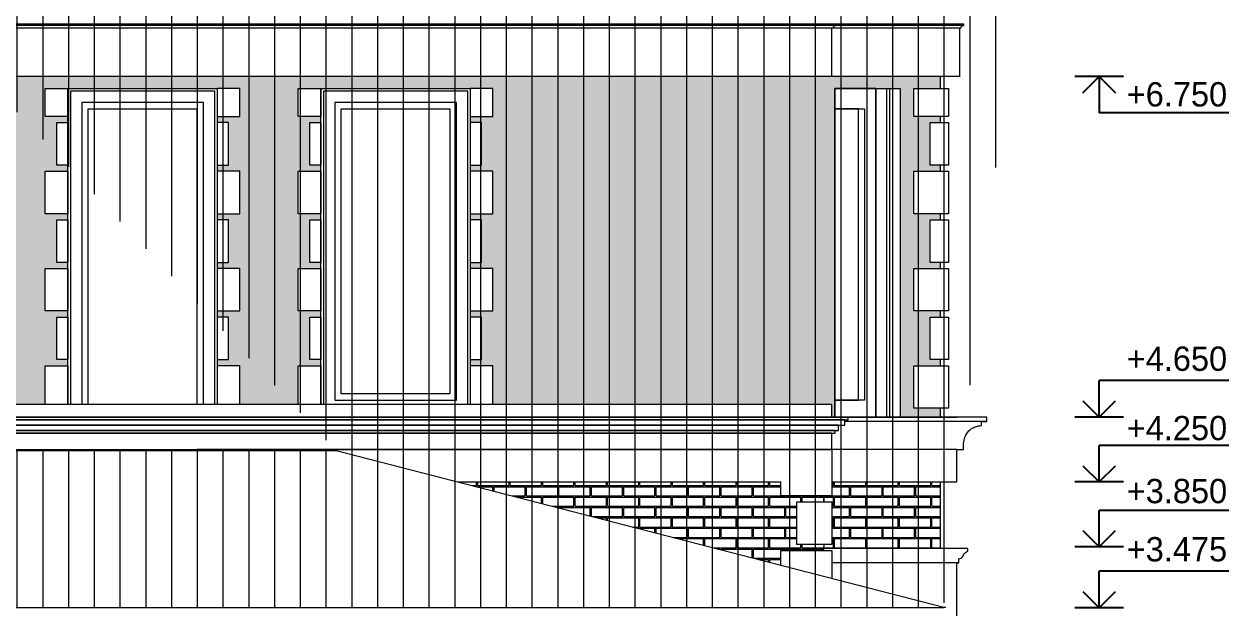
# Model space of a CAD drawing. Header units: millimetres. Extents: x 1177761 to 1329492, y 746793 to 827002.
# Drawn here: x 1291950 to 1299377, y 815201 to 818801 of the extents above; entities that cross this region are included whole.
import ezdxf

# ---------------------------------------------------------------- set-up
doc = ezdxf.new("R2010")
doc.units = ezdxf.units.MM
doc.layers.add('mark', color=4, linetype='Continuous')
doc.layers.add('wall', color=5, linetype='Continuous', lineweight=30)
doc.styles.add('PStudio', font='pstudio.shx')
pattern_1 = [(0, (-298353.43, 1431884.34), (100, 64), [192.5, -7.5]), (0, (-298453.43, 1431891.84), (100, 64), [192.5, -7.5]), (90, (-298353.43, 1431884.34), (-100, 64), [-71.5, 56.5]), (90, (-298360.93, 1431884.34), (-100, 64), [-71.5, 56.5])]

# ---------------------------------------------------------------- blocks, each defined once
blk = doc.blocks.new('H LEVEL4')
at = {"color": 0, "linetype": 'ByBlock'}
for p, q in [((16, 4.5), (0, 4.5)), ((0, 0), (0, 4.5)), ((-2, 2), (0, 0)), ((0, 0), (2, 2)), ((3, 0), (-3, 0))]:
    blk.add_line(p, q, dxfattribs=at)
at = {"color": 0, "linetype": 'ByBlock', "style": 'PStudio'}
blk.add_attdef('OTM', (3.4, 5.7), '', height=2, dxfattribs=at)
blk = doc.blocks.new('H LEVEL2')
at = {"color": 0, "linetype": 'ByBlock'}
for p, q in [((3, 0), (-3, 0)), ((-2, -2), (0, 0)), ((0, 0), (2, -2)), ((0, 0), (0, -4.5)), ((16, -4.5), (0, -4.5))]:
    blk.add_line(p, q, dxfattribs=at)
at = {"color": 0, "linetype": 'ByBlock', "style": 'PStudio'}
blk.add_attdef('OTM', (3.4, -3.7), '', height=2, dxfattribs=at)

msp = doc.modelspace()

# ---------------------------------------------------------------- hatches: boundary and pattern name
at = {"layer": 'wall', "lineweight": 20, "ltscale": 50}
h = msp.add_hatch(dxfattribs=at)
h.set_pattern_fill('ANSI31', color=250, scale=50, angle=45, style=0)
h.paths.add_polyline_path([(1282147.7, 821879.9), (1282747.7, 821879.9), (1282747.7, 820829.9), (1282147.7, 820829.9)], flags=16)
h.paths.add_polyline_path([(1281638.8, 820829.9), (1281038.8, 820829.9), (1281038.8, 821879.9), (1281638.8, 821879.9)], flags=16)
edge = h.paths.add_edge_path()
edge.add_line((1290348.4, 821768.9), (1290348.4, 824172.7))
edge.add_line((1290348.4, 824172.7), (1289470.4, 824254.9))
edge.add_line((1296661.1, 823007.8), (1293141.3, 823007.8))
edge.add_line((1293141.3, 823007.8), (1291952.5, 824022.5))
edge.add_line((1291952.5, 824022.5), (1291431, 824071.3))
edge.add_line((1291431, 824071.3), (1291431, 820249.5))
edge.add_line((1291431, 820249.5), (1290348.4, 820249.5))
edge.add_line((1290348.4, 820249.5), (1290348.4, 821627.1))
edge.add_line((1296446.1, 820264.8), (1296354.8, 820264.8))
edge.add_line((1296354.8, 820264.8), (1294677.9, 821696.2))
edge.add_line((1294677.9, 821696.2), (1296651.1, 821696.2))
edge.add_line((1296651.1, 821696.2), (1296651.1, 823076.2))
edge.add_line((1285258.9, 822779.5), (1284328.5, 822779.6))
edge.add_line((1284328.5, 822779.6), (1284328.5, 821849.1))
edge.add_line((1284328.5, 821849.1), (1283245.8, 820766.4))
edge.add_line((1283245.8, 820766.4), (1283245.8, 822779.8))
edge.add_line((1283245.8, 822779.8), (1280789, 822780.1))
edge.add_line((1296482.3, 820389.8), (1296375.7, 820389.8))
edge.add_line((1296534.9, 820389.8), (1296482.3, 820389.8))
edge.add_line((1296534.9, 820373.4), (1296534.9, 820389.8))
edge.add_line((1296515.2, 820373.4), (1296534.9, 820373.4))
edge.add_line((1296515.2, 820356.9), (1296515.2, 820373.4))
edge.add_line((1296497.3, 820354.6), (1296515.2, 820356.9))
edge.add_line((1296480.7, 820347.7), (1296497.3, 820354.6))
edge.add_line((1296466.4, 820336.7), (1296480.7, 820347.7))
edge.add_line((1296455.4, 820322.4), (1296466.4, 820336.7))
edge.add_line((1296448.5, 820305.7), (1296455.4, 820322.4))
edge.add_line((1296446.1, 820287.9), (1296448.5, 820305.7))
edge.add_line((1296446.1, 820264.8), (1296446.1, 820287.9))
edge.add_line((1296375.7, 820389.8), (1296375.7, 820869))
edge.add_line((1298121.4, 819448.2), (1277837.4, 819448.2))
edge.add_line((1286488.2, 824008.8), (1285258.9, 822779.5))
edge.add_line((1280621.8, 822207.5), (1277837.4, 819448.2))
edge.add_line((1280789, 822780.1), (1280621.8, 822207.5))
edge.add_line((1289470.4, 824254.9), (1288178.9, 824146.2))
edge.add_line((1288178.9, 824146.2), (1286488.2, 824008.8))
edge.add_line((1293872.9, 816171.9), (1297619.2, 815205.8))
edge.add_line((1293872.9, 816172.4), (1284006.7, 816173.3))
edge.add_line((1284006.7, 816173.3), (1283345.9, 816009.4))
edge.add_line((1283345.9, 816009.4), (1280307.3, 815204.4))
edge.add_line((1280307.3, 815204.4), (1297619.2, 815204.4))
edge.add_line((1298121.4, 819448.2), (1296375.7, 820869))
edge.add_line((1290348.4, 821627.1), (1290339.8, 821627.1))
edge.add_line((1290339.8, 821627.1), (1290339.8, 821567.6))
edge.add_arc((1290352.9, 821504.6), 64.3, 101.67522, 156.31994)
edge.add_arc((1290246.2, 821533.8), 47.9, 292.93594, 355.93823, ccw=False)
edge.add_line((1290264.8, 821489.7), (1290264.8, 821475.3))
edge.add_arc((1290264.8, 821446.5), 28.8, 89.94281, 180.1719)
edge.add_line((1290236.1, 821446.4), (1290153, 821446.4))
edge.add_arc((1290169.7, 821423), 28.7, 125.48348, 179.59588)
edge.add_arc((1290115.2, 821428.3), 26.2, 292.09862, 348.78443, ccw=False)
edge.add_line((1290125.1, 821404), (1290125.1, 821396.4))
edge.add_line((1290125.1, 821396.4), (1290114.4, 821396.4))
edge.add_line((1290114.4, 821396.4), (1290114.4, 820391.4))
edge.add_line((1290114.4, 820391.4), (1290273.6, 820391.4))
edge.add_line((1290273.6, 820391.4), (1290273.6, 820375))
edge.add_line((1290273.6, 820375), (1290253.8, 820375))
edge.add_line((1290253.8, 820375), (1290253.8, 820358.5))
edge.add_arc((1290255, 820288.2), 70.3, 90.99297, 179.00703)
edge.add_line((1290184.7, 820289.4), (1290184.7, 820266.4))
edge.add_line((1290184.7, 820266.4), (1289039.8, 820266.4))
edge.add_line((1289039.8, 820266.4), (1289039, 820266.4))
edge.add_line((1289039, 820266.4), (1287894.1, 820266.4))
edge.add_line((1287894.1, 820266.4), (1287894.1, 820289.4))
edge.add_arc((1287823.8, 820288.2), 70.3, 0.99297, 89.00703)
edge.add_line((1287825, 820358.5), (1287825, 820375))
edge.add_line((1287825, 820375), (1287805.3, 820375))
edge.add_line((1287805.3, 820375), (1287805.3, 820391.4))
edge.add_line((1287805.3, 820391.4), (1287964.4, 820391.4))
edge.add_line((1287964.4, 820391.4), (1287964.4, 821396.4))
edge.add_line((1287964.4, 821396.4), (1287953.7, 821396.4))
edge.add_line((1287953.7, 821396.4), (1287953.7, 821404))
edge.add_arc((1287963.6, 821428.3), 26.2, 191.21557, 247.90138, ccw=False)
edge.add_arc((1287909.2, 821423), 28.7, 0.40412, 54.51652)
edge.add_line((1287925.8, 821446.4), (1287842.8, 821446.4))
edge.add_arc((1287814, 821446.5), 28.8, 359.8281, 450.05719)
edge.add_line((1287814, 821475.3), (1287814, 821489.7))
edge.add_arc((1287832.7, 821533.8), 47.9, 184.06177, 247.06406, ccw=False)
edge.add_arc((1287726, 821504.6), 64.3, 23.68006, 78.32478)
edge.add_line((1287739, 821567.6), (1287739, 821627.1))
edge.add_line((1287739, 821627.1), (1287689.4, 821627.1))
edge.add_line((1287689.4, 821627.1), (1287689.4, 821727.8))
edge.add_line((1287689.4, 821727.8), (1289039.4, 823077.8))
edge.add_line((1289039.4, 823077.8), (1290348.4, 821768.9))
at = {"layer": 'wall', "lineweight": 20, "ltscale": 2}
h = msp.add_hatch(dxfattribs=at)
h.set_pattern_fill('AR18', color=251, scale=20, style=0)
h.set_pattern_definition(pattern_1)
h.paths.add_polyline_path([(1288439.5, 817293.6), (1288579.4, 817293.6), (1288579.4, 817331.9), (1288509.9, 817331.9), (1288509.9, 817593.6), (1288579.4, 817593.6), (1288579.4, 817631.9), (1288439.5, 817631.9), (1288439.5, 817893.6), (1288579.4, 817893.6), (1288579.4, 817931.9), (1288509.9, 817931.9), (1288509.9, 818193.6), (1288579.4, 818193.6), (1288579.4, 818231.9), (1288439.5, 818231.9), (1288439.5, 818402.8), (1288579.4, 818402.8), (1289499.4, 818402.8), (1289639.4, 818402.8), (1289639.4, 818231.9), (1289499.4, 818231.9), (1289499.4, 818193.6), (1289569, 818193.6), (1289569, 817931.9), (1289499.4, 817931.9), (1289499.4, 817893.6), (1289639.4, 817893.6), (1289639.4, 817631.9), (1289499.4, 817631.9), (1289499.4, 817593.6), (1289569, 817593.6), (1289569, 817331.9), (1289499.4, 817331.9), (1289499.4, 817293.6), (1289639.4, 817293.6), (1289639.4, 817031.9), (1289499.4, 817031.9), (1289499.4, 816993.6), (1289569, 816993.6), (1289569, 816731.9), (1289499.4, 816731.9), (1289499.4, 816693.6), (1289639.4, 816693.6), (1289639.4, 816431.9), (1289499.4, 816431.9), (1289499.4, 816377.8), (1289524.7, 816377.8), (1291384.7, 816377.8), (1291384.7, 816492.8), (1291119.2, 816492.8), (1291119.2, 816754.5), (1291384.7, 816754.5), (1291384.7, 816792.8), (1291219.2, 816792.8), (1291219.2, 817054.5), (1291384.7, 817054.5), (1291384.7, 817092.8), (1291119.2, 817092.8), (1291119.2, 817354.5), (1291384.7, 817354.5), (1291384.7, 817392.8), (1291219.2, 817392.8), (1291219.2, 817654.5), (1291384.7, 817654.5), (1291384.7, 817692.8), (1291119.2, 817692.8), (1291119.2, 817954.5), (1291384.7, 817954.5), (1291384.7, 817992.8), (1291219.2, 817992.8), (1291219.2, 818254.5), (1291384.7, 818254.5), (1291384.7, 818292.8), (1291119.2, 818292.8), (1291119.2, 818423.7), (1291384.7, 818423.7), (1291384.7, 818477.8), (1282369.4, 818477.8), (1282369.4, 818402.8), (1282634.8, 818402.8), (1282634.8, 818231.9), (1282369.4, 818231.9), (1282369.4, 818193.6), (1282534.8, 818193.6), (1282534.8, 817931.9), (1282369.4, 817931.9), (1282369.4, 817893.6), (1282634.8, 817893.6), (1282634.8, 817631.9), (1282369.4, 817631.9), (1282369.4, 817593.6), (1282534.8, 817593.6), (1282534.8, 817331.9), (1282369.4, 817331.9), (1282369.4, 817293.6), (1282634.8, 817293.6), (1282634.8, 817031.9), (1282369.4, 817031.9), (1282369.4, 816993.6), (1282534.8, 816993.6), (1282534.8, 816731.9), (1282369.4, 816731.9), (1282369.4, 816693.6), (1282634.8, 816693.6), (1282634.8, 816431.9), (1282319.6, 816431.9), (1282319.6, 816693.6), (1282369.4, 816693.6), (1282369.4, 816731.9), (1282319.6, 816731.9), (1282319.6, 816993.6), (1282369.4, 816993.6), (1282369.4, 817031.9), (1282319.6, 817031.9), (1282319.6, 817293.6), (1282369.4, 817293.6), (1282369.4, 817331.9), (1282319.6, 817331.9), (1282319.6, 817593.6), (1282369.4, 817593.6), (1282369.4, 817631.9), (1282319.6, 817631.9), (1282319.6, 817893.6), (1282369.4, 817893.6), (1282369.4, 817931.9), (1282319.6, 817931.9), (1282319.6, 818193.6), (1282369.4, 818193.6), (1282369.4, 818231.9), (1282319.6, 818231.9), (1282319.6, 818402.8), (1282369.4, 818402.8), (1282369.4, 818477.8), (1280919.1, 818477.8), (1280919.1, 816377.8), (1282319.4, 816377.8), (1288579.4, 816377.8), (1288579.4, 816431.9), (1288439.5, 816431.9), (1288439.5, 816693.6), (1288579.4, 816693.6), (1288579.4, 816731.9), (1288509.9, 816731.9), (1288509.9, 816993.6), (1288579.4, 816993.6), (1288579.4, 817031.9), (1288439.5, 817031.9)])
h.paths.add_polyline_path([(1292150.4, 817593.6), (1292220, 817593.6), (1292220, 817631.9), (1292080, 817631.9), (1292080, 817893.6), (1292220, 817893.6), (1292220, 817931.9), (1292150.4, 817931.9), (1292150.4, 818193.6), (1292220, 818193.6), (1292220, 818231.9), (1292080, 818231.9), (1292080, 818402.8), (1292219.9, 818402.8), (1293140, 818402.8), (1293279.9, 818402.8), (1293279.9, 818231.9), (1293140, 818231.9), (1293140, 818193.6), (1293209.5, 818193.6), (1293209.5, 817931.9), (1293140, 817931.9), (1293140, 817893.6), (1293279.9, 817893.6), (1293279.9, 817631.9), (1293140, 817631.9), (1293140, 817593.6), (1293209.5, 817593.6), (1293209.5, 817331.9), (1293140, 817331.9), (1293140, 817293.6), (1293279.9, 817293.6), (1293279.9, 817031.9), (1293140, 817031.9), (1293140, 816993.6), (1293209.5, 816993.6), (1293209.5, 816731.9), (1293140, 816731.9), (1293140, 816693.6), (1293279.9, 816693.6), (1293279.9, 816454.5), (1293640, 816454.5), (1293640, 816693.6), (1293780, 816693.6), (1293780, 816731.9), (1293710.4, 816731.9), (1293710.4, 816993.6), (1293780, 816993.6), (1293780, 817031.9), (1293640, 817031.9), (1293640, 817293.6), (1293780, 817293.6), (1293780, 817331.9), (1293710.4, 817331.9), (1293710.4, 817593.6), (1293780, 817593.6), (1293780, 817631.9), (1293640, 817631.9), (1293640, 817893.6), (1293780, 817893.6), (1293780, 817931.9), (1293710.4, 817931.9), (1293710.4, 818193.6), (1293780, 818193.6), (1293780, 818231.9), (1293640, 818231.9), (1293640, 818402.8), (1293779.9, 818402.8), (1294700, 818402.8), (1294839.9, 818402.8), (1294839.9, 818231.9), (1294700, 818231.9), (1294700, 818193.6), (1294769.5, 818193.6), (1294769.5, 817931.9), (1294700, 817931.9), (1294700, 817893.6), (1294839.9, 817893.6), (1294839.9, 817631.9), (1294700, 817631.9), (1294700, 817593.6), (1294769.5, 817593.6), (1294769.5, 817331.9), (1294700, 817331.9), (1294700, 817293.6), (1294839.9, 817293.6), (1294839.9, 817031.9), (1294700, 817031.9), (1294700, 816993.6), (1294769.5, 816993.6), (1294769.5, 816731.9), (1294700, 816731.9), (1294700, 816693.6), (1294839.9, 816693.6), (1294839.9, 816454.5), (1296929.4, 816454.5), (1296929.4, 816377.8), (1296947.7, 816377.8), (1296947.7, 818402.8), (1297200.6, 818402.8), (1297285.5, 818402.8), (1297350.8, 818402.8), (1297350.8, 816377.8), (1297599.5, 816377.8), (1297599.5, 816431.9), (1297435.7, 816431.9), (1297435.7, 816693.6), (1297599.5, 816693.6), (1297599.5, 816731.9), (1297535.7, 816731.9), (1297535.7, 816993.6), (1297599.5, 816993.6), (1297599.5, 817031.9), (1297435.7, 817031.9), (1297435.7, 817293.6), (1297599.5, 817293.6), (1297599.5, 817331.9), (1297535.7, 817331.9), (1297535.7, 817593.6), (1297599.5, 817593.6), (1297599.5, 817631.9), (1297435.7, 817631.9), (1297435.7, 817893.6), (1297599.5, 817893.6), (1297599.5, 817931.9), (1297535.7, 817931.9), (1297535.7, 818193.6), (1297599.5, 818193.6), (1297599.5, 818231.9), (1297435.7, 818231.9), (1297435.7, 818402.8), (1297599.5, 818402.8), (1297599.5, 818477.8), (1291384.7, 818477.8), (1291384.7, 818423.7), (1291434.3, 818423.7), (1291434.3, 818292.8), (1291384.7, 818292.8), (1291384.7, 818254.5), (1291434.3, 818254.5), (1291434.3, 817992.8), (1291384.7, 817992.8), (1291384.7, 817954.5), (1291434.3, 817954.5), (1291434.3, 817692.8), (1291384.7, 817692.8), (1291384.7, 817654.5), (1291434.3, 817654.5), (1291434.3, 817392.8), (1291384.7, 817392.8), (1291384.7, 817354.5), (1291434.3, 817354.5), (1291434.3, 817092.8), (1291384.7, 817092.8), (1291384.7, 817054.5), (1291434.3, 817054.5), (1291434.3, 816792.8), (1291384.7, 816792.8), (1291384.7, 816754.5), (1291434.3, 816754.5), (1291434.3, 816492.8), (1291384.7, 816492.8), (1291384.7, 816454.5), (1292080, 816454.5), (1292080, 816693.6), (1292220, 816693.6), (1292220, 816731.9), (1292150.4, 816731.9), (1292150.4, 816993.6), (1292220, 816993.6), (1292220, 817031.9), (1292080, 817031.9), (1292080, 817293.6), (1292220, 817293.6), (1292220, 817331.9), (1292150.4, 817331.9)])
h = msp.add_hatch(dxfattribs=at)
h.set_pattern_fill('AR18', color=251, scale=20, style=0)
h.set_pattern_definition(pattern_1)
h.paths.add_polyline_path([(1297599.5, 815977.8), (1296929.4, 815977.8), (1296929.4, 815892.8), (1296879.9, 815892.8), (1296879.9, 815854.5), (1296929.4, 815854.5), (1296929.4, 815592.8), (1296879.8, 815592.8), (1296879.8, 815577.8), (1296879.8, 815567.8), (1297599.5, 815567.8)])
h.paths.add_polyline_path([(1296714.3, 815854.5), (1296879.8, 815854.5), (1296879.8, 815892.8), (1296614.3, 815892.8), (1296614.3, 815977.8), (1294625.6, 815977.8), (1296614.3, 815464.9), (1296614.3, 815554.5), (1296879.8, 815554.5), (1296879.8, 815577.8), (1296879.8, 815592.8), (1296714.3, 815592.8)])

# ---------------------------------------------------------------- linework, layer by layer
at = {"layer": 'wall', "color": 250, "lineweight": 20}
for p, q in [((1297742.5, 818800.8), (1278250.1, 818800.8)), ((1297742.5, 818792.1), (1278250.1, 818792.1)), ((1297725.2, 818774.8), (1278267.4, 818774.8)), ((1297718.2, 818477.8), (1278274.4, 818477.8)), ((1297599.5, 818402.8), (1297599.5, 818477.8)), ((1297599.5, 818402.8), (1297599.5, 818477.8)), ((1296947.7, 818402.8), (1297285.5, 818402.8)), ((1296947.7, 816377.8), (1296947.7, 818402.8)), ((1296947.8, 816377.8), (1296947.8, 818402.8)), ((1296947.8, 818402.8), (1297350.8, 818402.8)), ((1297200.6, 818402.8), (1297200.6, 816377.8)), ((1297266, 818402.8), (1297266, 816377.8)), ((1297285.5, 818402.8), (1297285.5, 816377.8)), ((1297350.8, 818402.8), (1297350.8, 816377.8)), ((1297599.5, 818193.6), (1297599.5, 818231.9)), ((1297599.5, 818193.6), (1297599.5, 818231.9)), ((1297599.5, 817893.6), (1297599.5, 817931.9)), ((1297599.5, 817893.6), (1297599.5, 817931.9)), ((1297599.5, 817593.6), (1297599.5, 817631.9)), ((1297599.5, 817593.6), (1297599.5, 817631.9)), ((1297599.5, 817293.6), (1297599.5, 817331.9)), ((1297599.5, 817293.6), (1297599.5, 817331.9)), ((1297599.5, 816993.6), (1297599.5, 817031.9)), ((1297599.5, 816993.6), (1297599.5, 817031.9)), ((1297599.5, 816693.6), (1297599.5, 816731.9)), ((1297599.5, 816693.6), (1297599.5, 816731.9)), ((1297599.5, 816377.8), (1297599.5, 816431.9)), ((1297599.5, 816377.8), (1297599.5, 816431.9)), ((1296714.3, 816377.8), (1282534.8, 816377.8)), ((1296505.7, 816377.8), (1296714.3, 816377.8)), ((1296929.8, 816377.8), (1296929.4, 816377.8)), ((1296929.4, 816377.8), (1297699.2, 816377.8)), ((1296950.5, 816377.8), (1296929.8, 816377.8)), ((1297699.2, 816377.8), (1296950.5, 816377.8)), ((1293872.9, 816172.4), (1282889.8, 816173.4)), ((1289271.9, 816172.8), (1293872.9, 816172.4)), ((1293872.9, 816172.4), (1293272.8, 816173.3)), ((1293872.9, 816171.9), (1297619.2, 815205.8)), ((1294666.6, 815977.8), (1296614.3, 815977.8)), ((1296879.8, 815892.8), (1296879.8, 815854.5)), ((1296879.8, 815892.8), (1296879.8, 815854.5)), ((1296879.8, 815854.5), (1296879.8, 815892.8)), ((1296879.9, 815854.5), (1296879.9, 815892.8)), ((1296879.7, 815577.8), (1296879.8, 815577.8)), ((1296879.8, 815592.8), (1296879.8, 815577.8)), ((1296879.8, 815592.8), (1296879.8, 815577.8)), ((1296879.8, 815554.5), (1296879.8, 815577.8)), ((1280307.3, 815204.4), (1297619.2, 815204.4)), ((1297619.2, 815204.4), (1297618.9, 815204.5)), ((1297619.2, 815205.8), (1297633, 815205.1))]:
    msp.add_line(p, q, dxfattribs=at)
at = {"layer": 'wall', "color": 250, "lineweight": 20, "ltscale": 50}
for p, q in [((1296929.8, 818474.8), (1296929.8, 818774.8)), ((1296936.8, 818775.2), (1296937.3, 818779.6)), ((1296936.8, 818774.8), (1296936.8, 818775.2)), ((1296937.3, 818779.6), (1296939.1, 818783.7)), ((1296939.1, 818783.7), (1296941.8, 818787.3)), ((1296941.8, 818787.3), (1296945.4, 818790)), ((1296945.4, 818790), (1296949.6, 818791.6)), ((1296949.6, 818791.6), (1296954, 818792.1)), ((1296954, 818792.1), (1296954, 818800.8)), ((1297718.2, 818474.8), (1297718.2, 818774.8)), ((1297725.2, 818775.2), (1297725.8, 818779.6)), ((1297725.2, 818774.8), (1297725.2, 818775.2)), ((1297725.8, 818779.6), (1297727.5, 818783.7)), ((1297727.5, 818783.7), (1297730.3, 818787.3)), ((1297730.3, 818787.3), (1297733.8, 818790)), ((1297733.8, 818790), (1297738, 818791.6)), ((1297738, 818791.6), (1297742.5, 818792.1)), ((1297742.5, 818792.1), (1297742.5, 818800.8)), ((1297699.5, 816177.8), (1293016.4, 816177.8)), ((1294625.6, 815977.8), (1296614.3, 815977.8)), ((1296929.4, 815977.8), (1297599.5, 815977.8)), ((1297599.5, 815567.8), (1296879.8, 815567.8)), ((1297705.4, 815479.6), (1296929.4, 815479.6))]:
    msp.add_line(p, q, dxfattribs=at)
at = {"layer": 'wall', "color": 250, "lineweight": 20}
for points in [[(1292219.9, 818231.9), (1292080, 818231.9), (1292080, 818402.8), (1292219.9, 818402.8)], [(1293140, 818231.9), (1293279.9, 818231.9), (1293279.9, 818402.8), (1293140, 818402.8)], [(1293779.9, 818231.9), (1293640, 818231.9), (1293640, 818402.8), (1293779.9, 818402.8)], [(1294700, 818231.9), (1294839.9, 818231.9), (1294839.9, 818402.8), (1294700, 818402.8)], [(1297649.2, 818231.9), (1297435.7, 818231.9), (1297435.7, 818402.8), (1297649.2, 818402.8)], [(1292219.9, 817931.9), (1292150.4, 817931.9), (1292150.4, 818193.6), (1292219.9, 818193.6)], [(1293140, 817931.9), (1293209.5, 817931.9), (1293209.5, 818193.6), (1293140, 818193.6)], [(1293779.9, 817931.9), (1293710.4, 817931.9), (1293710.4, 818193.6), (1293779.9, 818193.6)], [(1294700, 817931.9), (1294769.5, 817931.9), (1294769.5, 818193.6), (1294700, 818193.6)], [(1297649.2, 817931.9), (1297535.7, 817931.9), (1297535.7, 818193.6), (1297649.2, 818193.6)], [(1292219.9, 817631.9), (1292080, 817631.9), (1292080, 817893.6), (1292219.9, 817893.6)], [(1293140, 817631.9), (1293279.9, 817631.9), (1293279.9, 817893.6), (1293140, 817893.6)], [(1293779.9, 817631.9), (1293640, 817631.9), (1293640, 817893.6), (1293779.9, 817893.6)], [(1294700, 817631.9), (1294839.9, 817631.9), (1294839.9, 817893.6), (1294700, 817893.6)], [(1297649.2, 817631.9), (1297435.7, 817631.9), (1297435.7, 817893.6), (1297649.2, 817893.6)], [(1292219.9, 817331.9), (1292150.4, 817331.9), (1292150.4, 817593.6), (1292219.9, 817593.6)], [(1293140, 817331.9), (1293209.5, 817331.9), (1293209.5, 817593.6), (1293140, 817593.6)], [(1293779.9, 817331.9), (1293710.4, 817331.9), (1293710.4, 817593.6), (1293779.9, 817593.6)], [(1294700, 817331.9), (1294769.5, 817331.9), (1294769.5, 817593.6), (1294700, 817593.6)], [(1297649.2, 817331.9), (1297535.7, 817331.9), (1297535.7, 817593.6), (1297649.2, 817593.6)], [(1292219.9, 817031.9), (1292080, 817031.9), (1292080, 817293.6), (1292219.9, 817293.6)], [(1293140, 817031.9), (1293279.9, 817031.9), (1293279.9, 817293.6), (1293140, 817293.6)], [(1293779.9, 817031.9), (1293640, 817031.9), (1293640, 817293.6), (1293779.9, 817293.6)], [(1294700, 817031.9), (1294839.9, 817031.9), (1294839.9, 817293.6), (1294700, 817293.6)], [(1297649.2, 817031.9), (1297435.7, 817031.9), (1297435.7, 817293.6), (1297649.2, 817293.6)], [(1292219.9, 816731.9), (1292150.4, 816731.9), (1292150.4, 816993.6), (1292219.9, 816993.6)], [(1293140, 816731.9), (1293209.5, 816731.9), (1293209.5, 816993.6), (1293140, 816993.6)], [(1293779.9, 816731.9), (1293710.4, 816731.9), (1293710.4, 816993.6), (1293779.9, 816993.6)], [(1294700, 816731.9), (1294769.5, 816731.9), (1294769.5, 816993.6), (1294700, 816993.6)], [(1297649.2, 816731.9), (1297535.7, 816731.9), (1297535.7, 816993.6), (1297649.2, 816993.6)], [(1297649.2, 816431.9), (1297435.7, 816431.9), (1297435.7, 816693.6), (1297649.2, 816693.6)], [(1296929.4, 815592.8), (1296714.3, 815592.8), (1296714.3, 815854.5), (1296929.4, 815854.5)]]:
    msp.add_lwpolyline(points, close=True, dxfattribs=at)
at = {"layer": 'wall', "color": 250, "lineweight": 20, "ltscale": 100}
for points in [[(1292220, 816454.5), (1292220, 818402.8), (1293140, 818402.8), (1293140, 816454.5)], [(1292220, 816454.5), (1292220, 818402.8), (1293140, 818402.8), (1293140, 816454.5)], [(1292220, 816454.5), (1292220, 818402.8), (1293140, 818402.8), (1293140, 816454.5)], [(1293780, 816454.5), (1293780, 818402.8), (1294700, 818402.8), (1294700, 816454.5)], [(1293780, 816454.5), (1293780, 818402.8), (1294700, 818402.8), (1294700, 816454.5)], [(1293125, 816454.5), (1293125, 818387.8), (1292234.9, 818387.8), (1292234.9, 816454.5)], [(1293055, 816454.5), (1293055, 818317.8), (1292304.9, 818317.8), (1292304.9, 816454.5)], [(1294685, 816454.5), (1294685, 818387.8), (1293794.9, 818387.8), (1293794.9, 816454.5)], [(1292344.9, 816454.5), (1292344.9, 818277.8), (1293015, 818277.8), (1293015, 816454.5)], [(1291384.7, 816492.8), (1291384.7, 816377.8), (1296929.4, 816377.8), (1296929.4, 816454.5), (1291384.7, 816454.5)], [(1293140, 816377.8), (1292220, 816377.8)], [(1293140, 816377.8), (1292220, 816377.8)], [(1293140, 816377.8), (1292220, 816377.8)], [(1294700, 816377.8), (1294700, 816377.8), (1293780, 816377.8)], [(1294700, 816377.8), (1294700, 816377.8), (1293780, 816377.8)]]:
    msp.add_lwpolyline(points, dxfattribs=at)
for points in [[(1297200.6, 818402.8), (1296947.7, 818402.8), (1296947.7, 816377.8), (1297200.6, 816377.8)], [(1294615, 818317.8), (1293864.9, 818317.8), (1293864.9, 816481.4), (1294615, 816481.4)], [(1294575, 818277.8), (1294575, 816521.4), (1293904.9, 816521.4), (1293904.9, 818277.8)], [(1296947.7, 818277.8), (1297130.6, 818277.8), (1297130.6, 816481.4), (1296947.7, 816481.4)], [(1297094.3, 818277.8), (1296947.7, 818277.8), (1296947.7, 816481.4), (1297094.3, 816481.4)]]:
    msp.add_lwpolyline(points, close=True, dxfattribs=at)
at = {"layer": 'wall', "color": 250, "lineweight": 20}
for points in [[(1292080, 816454.5), (1292080, 816693.6), (1292219.9, 816693.6), (1292219.9, 816454.5)], [(1293279.9, 816454.5), (1293279.9, 816693.6), (1293140, 816693.6), (1293140, 816454.5)], [(1293640, 816454.5), (1293640, 816693.6), (1293779.9, 816693.6), (1293779.9, 816454.5)], [(1294839.9, 816454.5), (1294839.9, 816693.6), (1294700, 816693.6), (1294700, 816454.5)], [(1296929.4, 816177.8), (1296929.4, 815892.8), (1296614.3, 815892.8), (1296614.3, 815977.8)], [(1296614.3, 815464.9), (1296614.3, 815554.5), (1296929.4, 815554.5), (1296929.4, 815383.7)]]:
    msp.add_lwpolyline(points, dxfattribs=at)
at = {"layer": 'wall', "color": 250, "lineweight": 20, "ltscale": 50}
for points in [[(1297029.8, 816377.8), (1289524.7, 816377.8), (1289499.4, 816377.8), (1282219.4, 816377.8), (1282219.4, 816361.2), (1282239.4, 816361.2), (1297029.8, 816361.2)], [(1297009.8, 816361.2), (1282239.4, 816361.2), (1282239.4, 816327.8), (1282279.4, 816327.8), (1297009.8, 816327.8)], [(1296969.8, 816327.8), (1282279.4, 816327.8), (1282279.4, 816294.5), (1282299.4, 816294.5), (1296969.8, 816294.5)], [(1296949.8, 816294.5), (1282299.4, 816294.5), (1282299.4, 816277.8), (1282319.4, 816277.8), (1296949.8, 816277.8)], [(1296929.8, 816277.8), (1282319.4, 816277.8), (1282319.4, 816177.8), (1296929.8, 816177.8)]]:
    msp.add_lwpolyline(points, close=True, dxfattribs=at)
msp.add_lwpolyline([(1297599.5, 814927.8), (1297599.5, 815002.8), (1297699.5, 815002.8), (1297699.5, 815479.6), (1297711.3, 815479.6), (1297711.3, 815504.9, 0.271105), (1297736.1, 815518.5), (1297741.7, 815529.1, -0.249514), (1297768.8, 815550.5), (1297768.8, 815567.8), (1297599.5, 815567.8), (1297599.5, 815977.8), (1297699.5, 815977.8), (1297699.5, 816177.8), (1297742.1, 816177.8), (1297742.1, 816214.7, -0.414214), (1297852.6, 816325.2), (1297852.6, 816351.5), (1297884.2, 816351.5), (1297884.2, 816377.8), (1296582.6, 816377.8)], format="xyb", dxfattribs=at)
msp.add_lwpolyline([(1297884.2, 816351.5), (1297009.8, 816351.5)], dxfattribs=at)

# ---------------------------------------------------------------- block references
at = {"layer": 'mark', "lineweight": 15, "ltscale": 50}
ref = msp.add_blockref('H LEVEL2', (1298577.3, 818477.8), dxfattribs=dict(at, xscale=50, yscale=50, zscale=50))
ref.add_attrib('OTM', '+6.750', (1298747.3, 818292.8), dxfattribs={"layer": '0', "color": 0, "linetype": 'ByBlock', "height": 150, "style": 'PStudio'})
ref = msp.add_blockref('H LEVEL4', (1298577.3, 816377.8), dxfattribs=dict(at, xscale=50, yscale=50, zscale=50))
ref.add_attrib('OTM', '+4.650', (1298747.3, 816662.8), dxfattribs={"layer": '0', "color": 0, "linetype": 'ByBlock', "height": 150, "style": 'PStudio'})
ref = msp.add_blockref('H LEVEL2', (1298577.3, 815977.8), dxfattribs=dict(at, xscale=-50, yscale=50, zscale=50, rotation=180))
ref.add_attrib('OTM', '+4.250', (1298747.3, 816235.3), dxfattribs={"layer": '0', "color": 0, "linetype": 'ByBlock', "height": 150, "style": 'PStudio'})
ref = msp.add_blockref('H LEVEL2', (1298577.3, 815577.8), dxfattribs=dict(at, xscale=-50, yscale=50, zscale=50, rotation=180))
ref.add_attrib('OTM', '+3.850', (1298747.3, 815846.8), dxfattribs={"layer": '0', "color": 0, "linetype": 'ByBlock', "height": 150, "style": 'PStudio'})
ref = msp.add_blockref('H LEVEL4', (1298577.3, 815202.8), dxfattribs=dict(at, xscale=50, yscale=50, zscale=50))
ref.add_attrib('OTM', '+3.475', (1298747.3, 815487.8), dxfattribs={"layer": '0', "color": 0, "linetype": 'ByBlock', "height": 150, "style": 'PStudio'})

doc.saveas('drawing.dxf')
